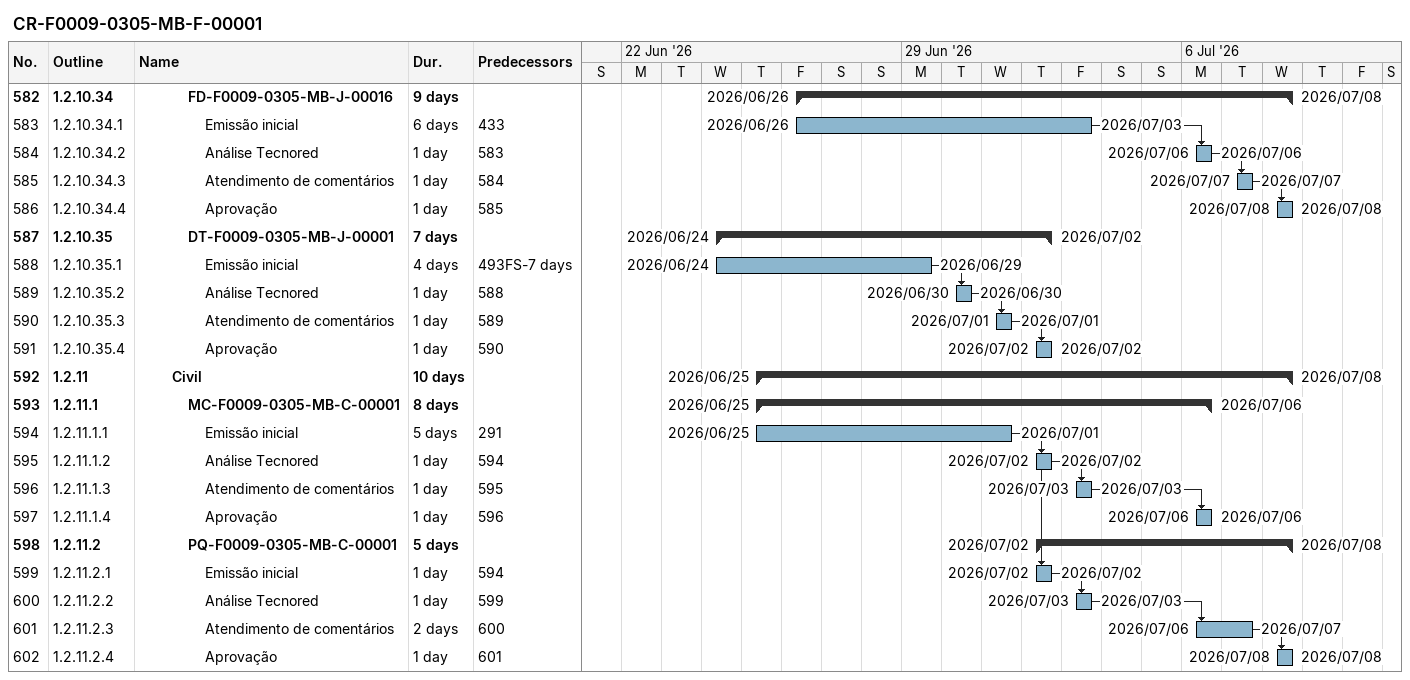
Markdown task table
CR-F0009-0305-MB-F-00001

| ID | WBS | Task | Duration | Start | Finish | Predecessors |
|---|---|---|---|---|---|---|
| 582 | 1.2.10.34 | **FD-F0009-0305-MB-J-00016** | 9d | 2026-06-26 | 2026-07-08 |  |
| 583 | 1.2.10.34.1 | Emissão inicial | 6d | 2026-06-26 | 2026-07-03 | 433 |
| 584 | 1.2.10.34.2 | Análise Tecnored | 1d | 2026-07-06 | 2026-07-06 | 583 |
| 585 | 1.2.10.34.3 | Atendimento de comentários | 1d | 2026-07-07 | 2026-07-07 | 584 |
| 586 | 1.2.10.34.4 | Aprovação | 1d | 2026-07-08 | 2026-07-08 | 585 |
| 587 | 1.2.10.35 | **DT-F0009-0305-MB-J-00001** | 7d | 2026-06-24 | 2026-07-02 |  |
| 588 | 1.2.10.35.1 | Emissão inicial | 4d | 2026-06-24 | 2026-06-29 | 493FS-7d |
| 589 | 1.2.10.35.2 | Análise Tecnored | 1d | 2026-06-30 | 2026-06-30 | 588 |
| 590 | 1.2.10.35.3 | Atendimento de comentários | 1d | 2026-07-01 | 2026-07-01 | 589 |
| 591 | 1.2.10.35.4 | Aprovação | 1d | 2026-07-02 | 2026-07-02 | 590 |
| 592 | 1.2.11 | **Civil** | 10d | 2026-06-25 | 2026-07-08 |  |
| 593 | 1.2.11.1 | **MC-F0009-0305-MB-C-00001** | 8d | 2026-06-25 | 2026-07-06 |  |
| 594 | 1.2.11.1.1 | Emissão inicial | 5d | 2026-06-25 | 2026-07-01 | 291 |
| 595 | 1.2.11.1.2 | Análise Tecnored | 1d | 2026-07-02 | 2026-07-02 | 594 |
| 596 | 1.2.11.1.3 | Atendimento de comentários | 1d | 2026-07-03 | 2026-07-03 | 595 |
| 597 | 1.2.11.1.4 | Aprovação | 1d | 2026-07-06 | 2026-07-06 | 596 |
| 598 | 1.2.11.2 | **PQ-F0009-0305-MB-C-00001** | 5d | 2026-07-02 | 2026-07-08 |  |
| 599 | 1.2.11.2.1 | Emissão inicial | 1d | 2026-07-02 | 2026-07-02 | 594 |
| 600 | 1.2.11.2.2 | Análise Tecnored | 1d | 2026-07-03 | 2026-07-03 | 599 |
| 601 | 1.2.11.2.3 | Atendimento de comentários | 2d | 2026-07-06 | 2026-07-07 | 600 |
| 602 | 1.2.11.2.4 | Aprovação | 1d | 2026-07-08 | 2026-07-08 | 601 |
